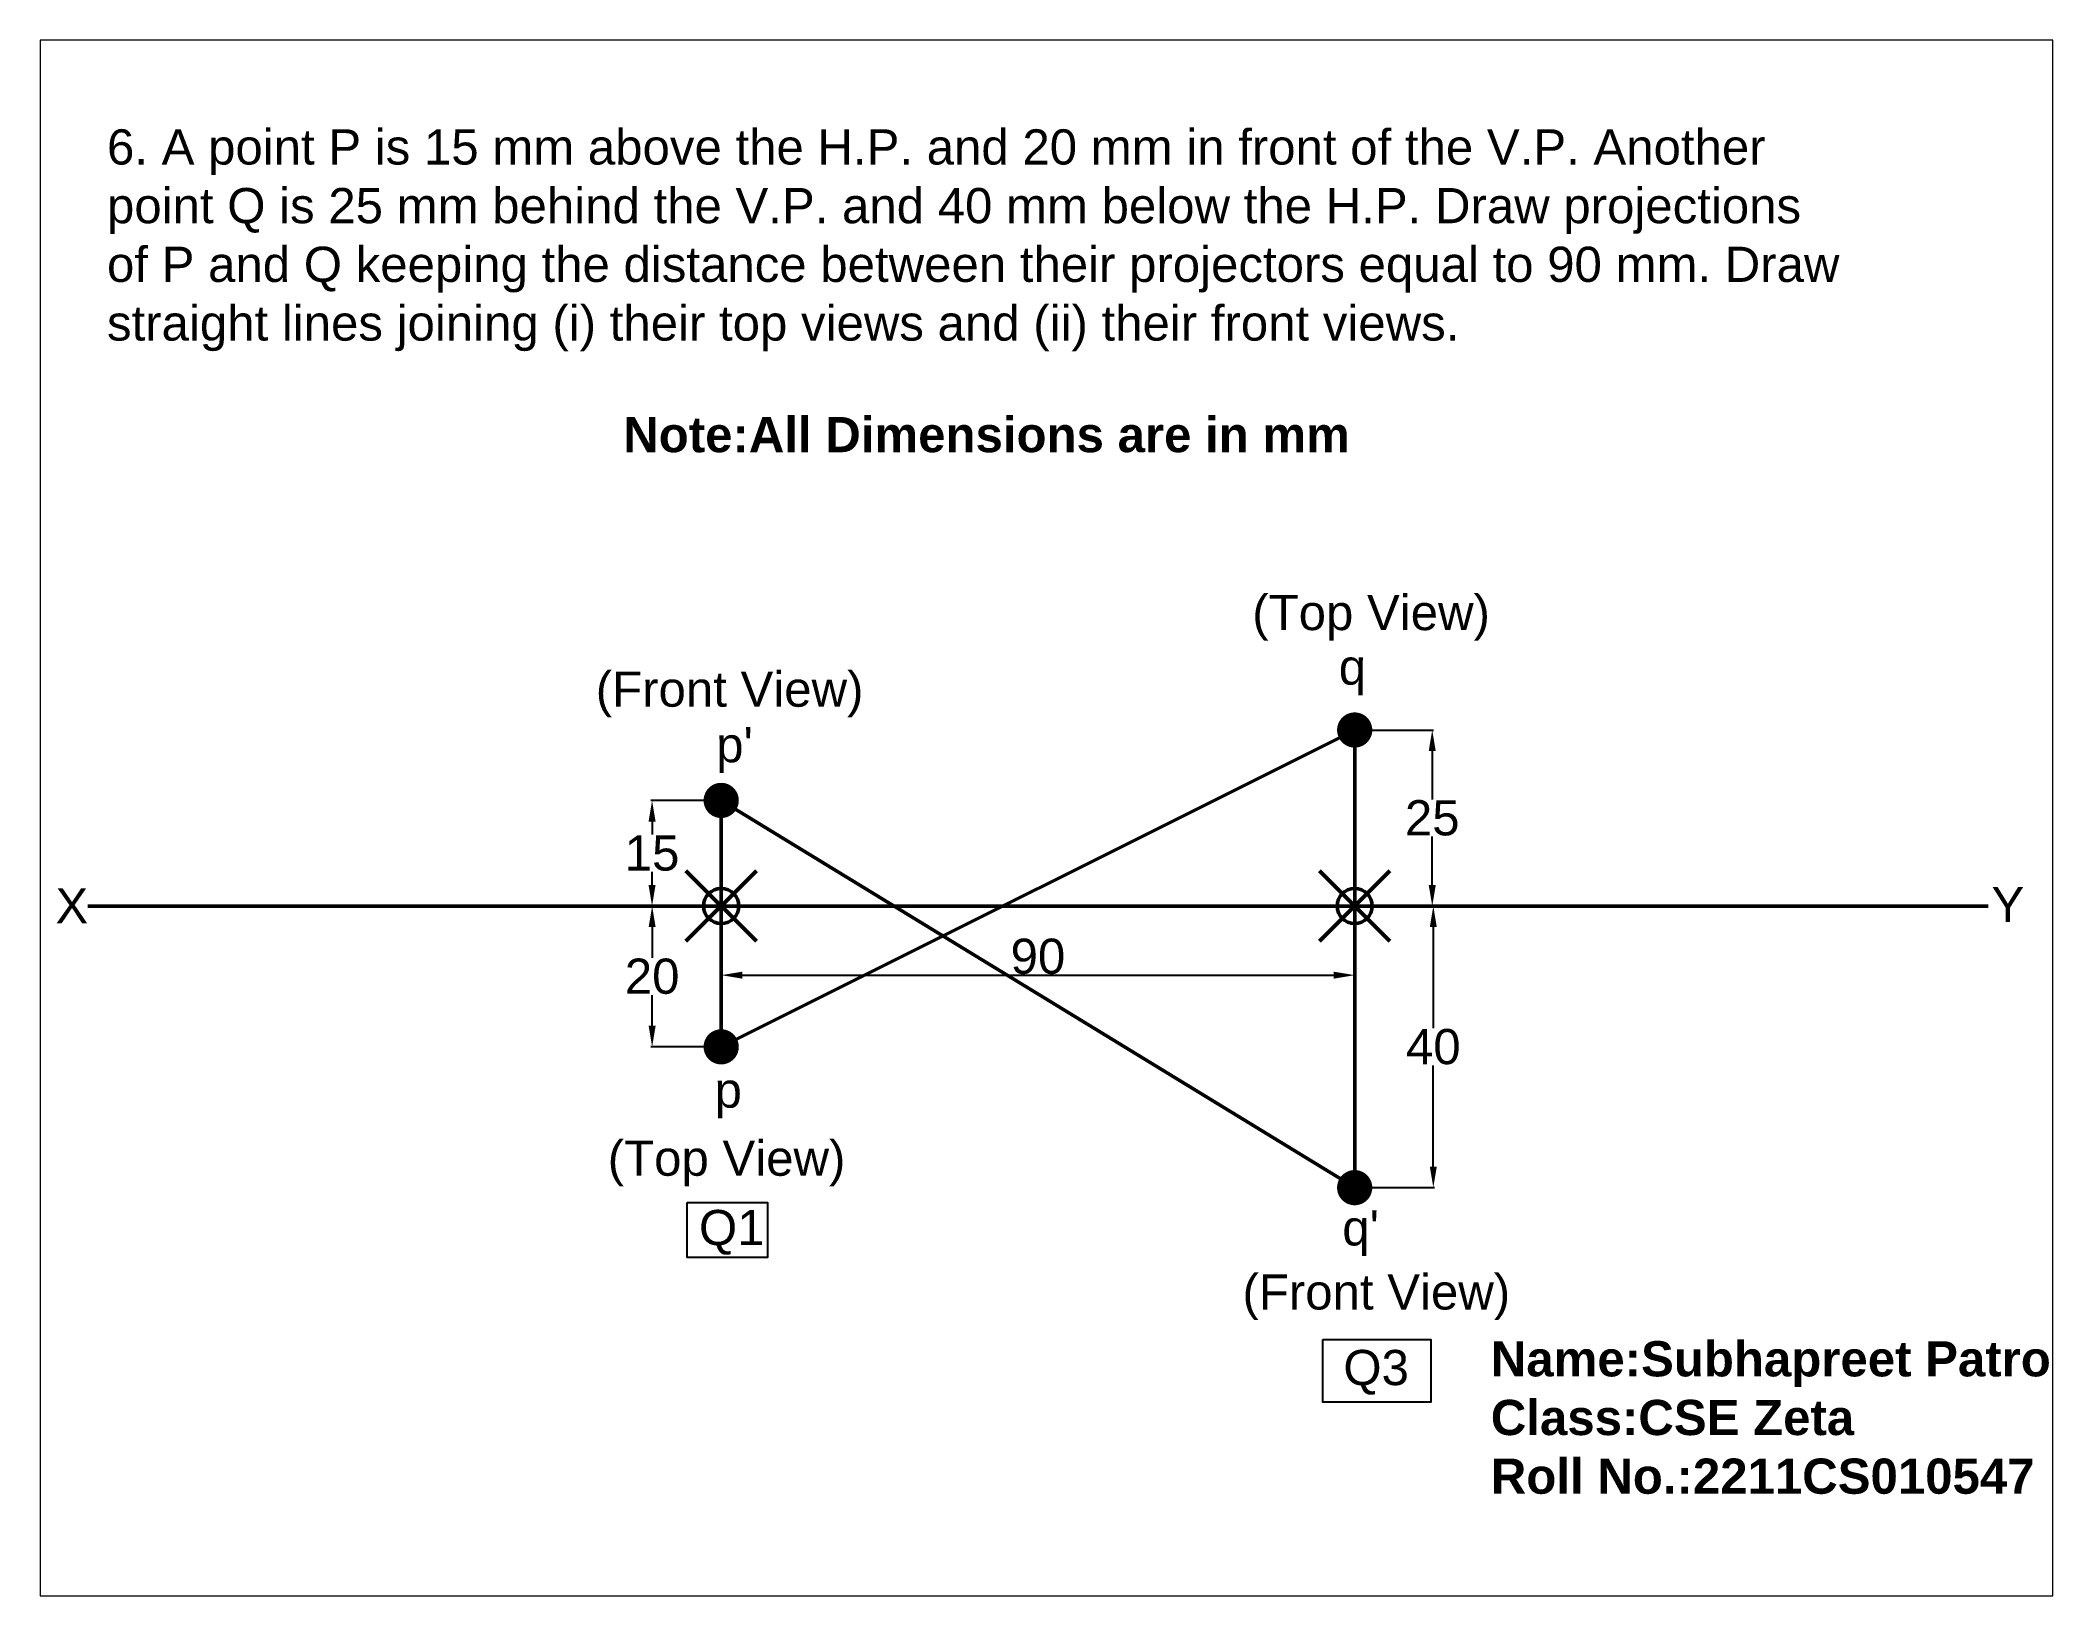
# Paper-space layout 'Layout6' of a CAD drawing. Header units: millimetres. Extents: x 1.1 to 9.9, y 0.85 to 7.65.
# The model-space entities are those that its viewports show. They can reach past a viewport. Long polylines and large blocks are cut down to what shows.
import ezdxf

# ---------------------------------------------------------------- set-up
doc = ezdxf.new("R2010")
doc.units = ezdxf.units.MM
doc.header["$MEASUREMENT"] = 0
doc.header["$PDMODE"] = 35
doc.header["$PDSIZE"] = 5
doc.styles.get("Standard").update_dxf_attribs({"font": 'arial.ttf'})
doc.dimstyles.get("Standard").update_dxf_attribs({"dimtxt": 5, "dimasz": 3, "dimexe": 0.18, "dimexo": 0.0625, "dimgap": 0.09, "dimtad": 1, "dimtih": 1, "dimtoh": 1, "dimdec": 0, "dimzin": 0, "dimdsep": 46, "dimtxsty": 'Standard', "dimcen": 0.09, "dimadec": 0, "dimazin": 0, "dimtfac": 1, "dimtdec": 0, "dimtofl": 0, "dimtmove": 0, "dimatfit": 3, "dimfxl": 1, "dimtolj": 1, "dimtzin": 0, "dimarcsym": 0})

# ---------------------------------------------------------------- blocks, each defined once
blk = doc.blocks.new('*D29')
at = {"color": 0, "lineweight": -2, "transparency": 16777216}
for p, q in [((1879.86, 184.54), (1869.93, 184.54)), ((1870.11, 181.54), (1870.11, 177.19)), ((1870.11, 167.54), (1870.11, 171.9)), ((1879.86, 164.54), (1869.93, 164.54))]:
    blk.add_line(p, q, dxfattribs=at)
at = {"color": 0, "transparency": 16777216}
for points in [[(1869.61, 181.54), (1870.61, 181.54), (1870.11, 184.54)], [(1869.61, 167.54), (1870.61, 167.54), (1870.11, 164.54)]]:
    blk.add_solid(points, dxfattribs=at)
at = {"layer": 'Defpoints', "color": 0, "transparency": 16777216}
for p in [(1879.92, 184.54), (1870.11, 164.54), (1879.92, 164.54)]:
    blk.add_point(p, dxfattribs=at)
at = {"color": 0, "lineweight": 50, "transparency": 16777216, "insert": (1870.11, 174.54), "char_height": 5, "attachment_point": 5}
blk.add_mtext('\\A1;20', dxfattribs=at)
blk = doc.blocks.new('*D30')
at = {"color": 0, "lineweight": -2, "transparency": 16777216}
for p, q in [((1969.98, 209.54), (1981.12, 209.54)), ((1980.94, 206.54), (1980.94, 199.69)), ((1980.94, 187.54), (1980.94, 194.4)), ((1969.98, 184.54), (1981.12, 184.54))]:
    blk.add_line(p, q, dxfattribs=at)
at = {"color": 0, "transparency": 16777216}
for points in [[(1980.44, 206.54), (1981.44, 206.54), (1980.94, 209.54)], [(1980.44, 187.54), (1981.44, 187.54), (1980.94, 184.54)]]:
    blk.add_solid(points, dxfattribs=at)
at = {"layer": 'Defpoints', "color": 0, "transparency": 16777216}
for p in [(1969.92, 209.54), (1980.94, 209.54), (1969.92, 184.54)]:
    blk.add_point(p, dxfattribs=at)
at = {"color": 0, "lineweight": 50, "transparency": 16777216, "insert": (1980.94, 197.04), "char_height": 5, "attachment_point": 5}
blk.add_mtext('\\A1;25', dxfattribs=at)
blk = doc.blocks.new('*D31')
at = {"color": 0, "lineweight": -2, "transparency": 16777216}
for p, q in [((1969.98, 184.54), (1981.27, 184.54)), ((1981.09, 181.54), (1981.09, 167.19)), ((1981.09, 147.54), (1981.09, 161.9)), ((1969.98, 144.54), (1981.27, 144.54))]:
    blk.add_line(p, q, dxfattribs=at)
at = {"color": 0, "transparency": 16777216}
for points in [[(1980.59, 181.54), (1981.59, 181.54), (1981.09, 184.54)], [(1980.59, 147.54), (1981.59, 147.54), (1981.09, 144.54)]]:
    blk.add_solid(points, dxfattribs=at)
at = {"layer": 'Defpoints', "color": 0, "transparency": 16777216}
for p in [(1969.92, 184.54), (1969.92, 144.54), (1981.09, 144.54)]:
    blk.add_point(p, dxfattribs=at)
at = {"color": 0, "lineweight": 50, "transparency": 16777216, "insert": (1981.09, 164.54), "char_height": 5, "attachment_point": 5}
blk.add_mtext('\\A1;40', dxfattribs=at)
blk = doc.blocks.new('*D32')
at = {"color": 0, "lineweight": -2, "transparency": 16777216}
for p, q in [((1879.86, 199.54), (1869.92, 199.54)), ((1870.1, 196.54), (1870.1, 194.69)), ((1870.1, 187.54), (1870.1, 189.4)), ((1879.86, 184.54), (1869.92, 184.54))]:
    blk.add_line(p, q, dxfattribs=at)
at = {"color": 0, "transparency": 16777216}
for points in [[(1869.6, 196.54), (1870.6, 196.54), (1870.1, 199.54)], [(1869.6, 187.54), (1870.6, 187.54), (1870.1, 184.54)]]:
    blk.add_solid(points, dxfattribs=at)
at = {"layer": 'Defpoints', "color": 0, "transparency": 16777216}
for p in [(1870.1, 199.54), (1879.92, 199.54), (1879.92, 184.54)]:
    blk.add_point(p, dxfattribs=at)
at = {"color": 0, "lineweight": 50, "transparency": 16777216, "insert": (1870.1, 192.04), "char_height": 5, "attachment_point": 5}
blk.add_mtext('\\A1;15', dxfattribs=at)
blk = doc.blocks.new('*D33')
at = {"color": 0, "lineweight": -2, "transparency": 16777216}
for p, q in [((1879.92, 184.48), (1879.92, 174.54)), ((1969.92, 184.48), (1969.92, 174.54)), ((1882.92, 174.72), (1966.92, 174.72))]:
    blk.add_line(p, q, dxfattribs=at)
at = {"color": 0, "transparency": 16777216}
for points in [[(1882.92, 175.22), (1882.92, 174.22), (1879.92, 174.72)], [(1966.92, 175.22), (1966.92, 174.22), (1969.92, 174.72)]]:
    blk.add_solid(points, dxfattribs=at)
at = {"layer": 'Defpoints', "color": 0, "transparency": 16777216}
for p in [(1879.92, 184.54), (1969.92, 184.54), (1969.92, 174.72)]:
    blk.add_point(p, dxfattribs=at)
at = {"color": 0, "lineweight": 50, "transparency": 16777216, "insert": (1924.92, 177.37), "char_height": 5, "attachment_point": 5}
blk.add_mtext('\\A1;90', dxfattribs=at)

msp = doc.modelspace()

# ---------------------------------------------------------------- linework, layer by layer
at = {"lineweight": 50}
for p, q in [((1879.92, 164.54), (1969.92, 209.54)), ((1969.92, 184.54), (1969.92, 209.54)), ((1879.92, 184.54), (1879.92, 199.54)), ((1879.92, 199.54), (1969.92, 144.54)), ((1789.92, 184.54), (2059.92, 184.54)), ((1879.92, 184.54), (1879.92, 164.54)), ((1969.92, 184.54), (1969.92, 144.54))]:
    msp.add_line(p, q, dxfattribs=at)
at = {"lineweight": 50, "const_width": 2.5}
for points in [[(1968.67, 209.54, 1), (1971.17, 209.54, 1)], [(1878.67, 199.54, 1), (1881.17, 199.54, 1)], [(1878.67, 164.54, 1), (1881.17, 164.54, 1)], [(1968.67, 144.54, 1), (1971.17, 144.54, 1)]]:
    msp.add_lwpolyline(points, format="xyb", close=True, dxfattribs=at)
for points in [[(1875.07, 142.44), (1886.52, 142.44), (1886.52, 134.6), (1875.07, 134.6)], [(1965.4, 122.95), (1980.76, 122.95), (1980.76, 114.08), (1965.4, 114.08)]]:
    msp.add_lwpolyline(points, close=True)
at = {"lineweight": 50}
for p in [(1879.92, 184.54), (1969.92, 184.54)]:
    msp.add_point(p, dxfattribs=at)

# ---------------------------------------------------------------- texts
at = {"lineweight": 50, "char_height": 5, "attachment_point": 1}
for s, width, insert in [('6. A point P is 15 mm above the H.P. and 20 mm in front of the V.P. Another \\Ppoint Q is 25 mm behind the V.P. and 40 mm below the H.P. Draw projections \\Pof P and Q keeping the distance between their projectors equal to 90 mm. Draw \\Pstraight lines joining (i) their top views and (ii) their front views.', 348.0347, (1792.66, 294.86)), ('{\\fArial|b1|i0|c0|p34;Note:All Dimensions are in mm}', 108.4666, (1866, 254)), ('(Top View)', 33.6004, (1955.37, 228.73)), ('(Front View)', 39.3277, (1862.1, 217.85)), ('q', 13.4193, (1967.66, 220.99)), ("p'", 18.1867, (1879.21, 209.95)), ('X', 7.1335, (1785.34, 187.07)), ('Y', 10.7568, (2060.39, 187.25)), ('p', 19.7563, (1878.98, 160.9)), ('(Top View)', 33.6004, (1863.8, 151.23)), ('Q1', 12.2529, (1876.76, 141.37)), ("q'", 14.0673, (1968.16, 141.33)), ('(Front View)', 39.3277, (1953.98, 132.23)), ('{\\fArial|b1|i0|c0|p34;Name:Subhapreet Patro\\PClass:CSE Zeta\\PRoll No.:2211CS010547}', 100.8794, (1989.26, 122.73)), ('Q3', 17.7853, (1968.31, 121.49))]:
    msp.add_mtext_dynamic_manual_height_columns(s, width=width, gutter_width=25, heights=[0], dxfattribs=dict(at, insert=insert))

# ---------------------------------------------------------------- dimensions: what is measured, and where the dimension line sits
at = {"lineweight": 50}
for base, p1, p2, picture, middle in [((1980.94, 209.54), (1969.92, 184.54), (1969.92, 209.54), '*D30', (1980.94, 197.04)), ((1870.1, 199.54), (1879.92, 184.54), (1879.92, 199.54), '*D32', (1870.1, 192.04)), ((1870.11, 164.54), (1879.92, 184.54), (1879.92, 164.54), '*D29', (1870.11, 174.54)), ((1981.09, 144.54), (1969.92, 184.54), (1969.92, 144.54), '*D31', (1981.09, 164.54))]:
    dim = msp.add_linear_dim(base=base, p1=p1, p2=p2, angle=90, dimstyle='Standard', dxfattribs=at)
    dim.commit()
    dim.dimension.update_dxf_attribs({"geometry": picture, "text_midpoint": middle})
dim = msp.add_linear_dim(base=(1969.92, 174.72), p1=(1879.92, 184.54), p2=(1969.92, 184.54), dimstyle='Standard', dxfattribs=at)
dim.commit()
dim.dimension.update_dxf_attribs({"geometry": '*D33', "text_midpoint": (1924.92, 177.37)})

psp = doc.layouts.new('Layout6')

# ---------------------------------------------------------------- viewports
at = {"layer": '0'}
psp.add_viewport(center=(5.5, 4.25), size=(8.8, 6.8), view_center_point=(1926.1367, 197.0434), view_height=220.936391, dxfattribs=at)

doc.saveas('drawing.dxf')
